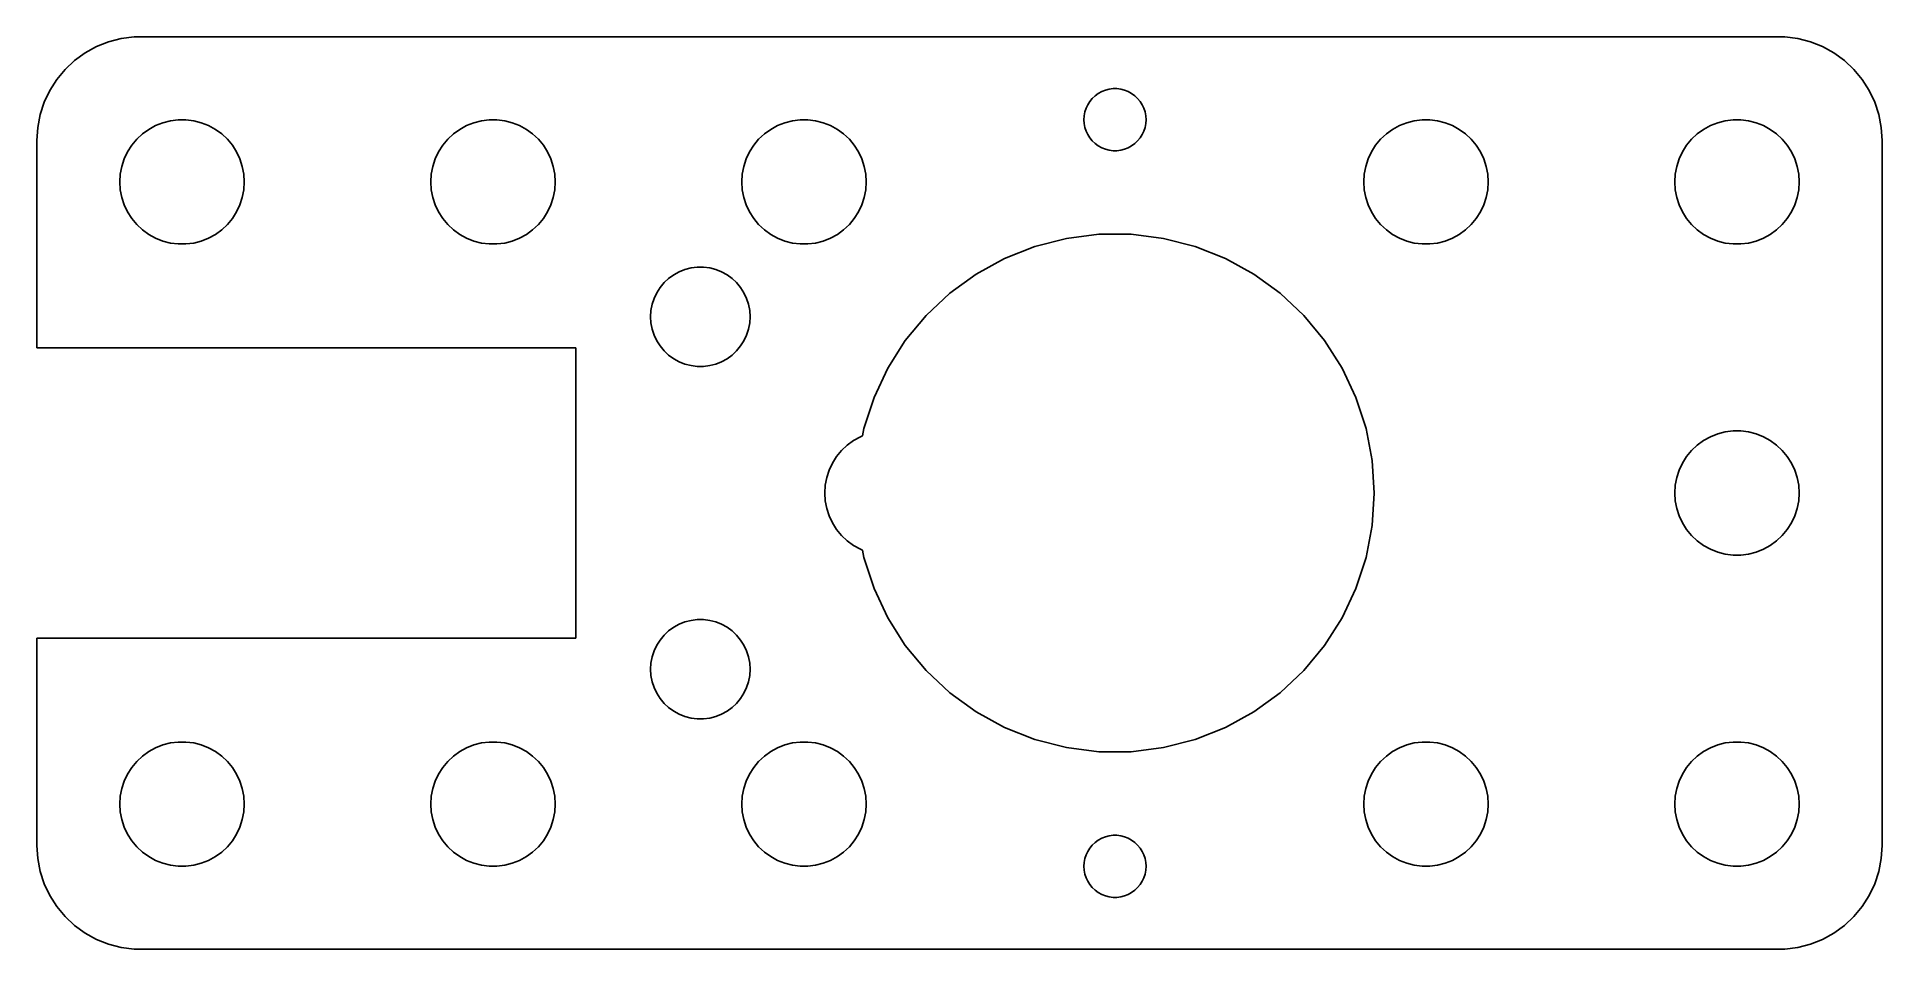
# Model space of a CAD drawing. Header units: metres. Extents: x -52 to 37, y -22 to 22.
import ezdxf

# ---------------------------------------------------------------- set-up
doc = ezdxf.new("R2010")
doc.units = ezdxf.units.M

msp = doc.modelspace()

# ---------------------------------------------------------------- linework, layer by layer
for p, q in [((-49.1289, 21.5241), (-49.6791, 21.2216)), ((-48.5451, 21.7553), (-49.1289, 21.5241)), ((-47.9369, 21.9114), (-48.5451, 21.7553)), ((-47.3139, 21.9901), (-47.9369, 21.9114)), ((32.3139, 21.9901), (-47.3139, 21.9901)), ((32.9369, 21.9114), (32.3139, 21.9901)), ((33.5451, 21.7553), (32.9369, 21.9114)), ((34.1289, 21.5241), (33.5451, 21.7553)), ((34.6791, 21.2216), (34.1289, 21.5241)), ((-50.1871, 20.8526), (-50.6448, 20.4227)), ((-49.6791, 21.2216), (-50.1871, 20.8526)), ((35.1871, 20.8526), (34.6791, 21.2216)), ((35.6448, 20.4227), (35.1871, 20.8526)), ((-51.0451, 19.9389), (-51.3815, 19.4088)), ((-50.6448, 20.4227), (-51.0451, 19.9389)), ((36.0451, 19.9389), (35.6448, 20.4227)), ((36.3815, 19.4088), (36.0451, 19.9389)), ((-51.6489, 18.8406), (-51.8429, 18.2434)), ((-51.3815, 19.4088), (-51.6489, 18.8406)), ((-1.39465, 18.5522), (-1.31445, 18.7226)), ((-1.31445, 18.7226), (-1.21352, 18.8817)), ((-1.21352, 18.8817), (-1.09344, 19.0268)), ((-1.09344, 19.0268), (-0.956131, 19.1558)), ((-0.956131, 19.1558), (-0.803726, 19.2665)), ((-0.803726, 19.2665), (-0.638657, 19.3572)), ((-0.638657, 19.3572), (-0.463516, 19.4266)), ((-0.463516, 19.4266), (-0.281067, 19.4734)), ((-0.281067, 19.4734), (-0.094177, 19.497)), ((-0.094177, 19.497), (0.094177, 19.497)), ((0.094177, 19.497), (0.281067, 19.4734)), ((0.281067, 19.4734), (0.463516, 19.4266)), ((0.463516, 19.4266), (0.638657, 19.3572)), ((0.638657, 19.3572), (0.803726, 19.2665)), ((0.803726, 19.2665), (0.956131, 19.1558)), ((0.956131, 19.1558), (1.09344, 19.0268)), ((1.09344, 19.0268), (1.21352, 18.8817)), ((1.21352, 18.8817), (1.31445, 18.7226)), ((1.31445, 18.7226), (1.39465, 18.5522)), ((36.6489, 18.8406), (36.3815, 19.4088)), ((36.8429, 18.2434), (36.6489, 18.8406)), ((-51.8429, 18.2434), (-51.9606, 17.6267)), ((-46.2773, 17.7145), (-45.927, 17.8532)), ((-45.927, 17.8532), (-45.5621, 17.9469)), ((-45.5621, 17.9469), (-45.1884, 17.9941)), ((-45.1884, 17.9941), (-44.8116, 17.9941)), ((-44.8116, 17.9941), (-44.4379, 17.9469)), ((-44.4379, 17.9469), (-44.0729, 17.8532)), ((-44.0729, 17.8532), (-43.7227, 17.7145)), ((-31.2773, 17.7145), (-30.927, 17.8532)), ((-30.927, 17.8532), (-30.5621, 17.9469)), ((-30.5621, 17.9469), (-30.1884, 17.9941)), ((-30.1884, 17.9941), (-29.8116, 17.9941)), ((-29.8116, 17.9941), (-29.4379, 17.9469)), ((-29.4379, 17.9469), (-29.0729, 17.8532)), ((-29.0729, 17.8532), (-28.7227, 17.7145)), ((-16.2773, 17.7145), (-15.927, 17.8532)), ((-15.927, 17.8532), (-15.5621, 17.9469)), ((-15.5621, 17.9469), (-15.1884, 17.9941)), ((-15.1884, 17.9941), (-14.8116, 17.9941)), ((-14.8116, 17.9941), (-14.4379, 17.9469)), ((-14.4379, 17.9469), (-14.0729, 17.8532)), ((-14.0729, 17.8532), (-13.7227, 17.7145)), ((-1.5, 18), (-1.48816, 18.188)), ((-1.48816, 17.812), (-1.5, 18)), ((-1.48816, 18.188), (-1.45287, 18.373)), ((-1.45287, 17.627), (-1.48816, 17.812)), ((-1.45287, 18.373), (-1.39465, 18.5522)), ((1.39465, 18.5522), (1.45287, 18.373)), ((1.45287, 18.373), (1.48816, 18.188)), ((1.48816, 17.812), (1.45287, 17.627)), ((1.48816, 18.188), (1.5, 18)), ((1.5, 18), (1.48816, 17.812)), ((13.7227, 17.7145), (14.0729, 17.8532)), ((14.0729, 17.8532), (14.4379, 17.9469)), ((14.4379, 17.9469), (14.8116, 17.9941)), ((14.8116, 17.9941), (15.1884, 17.9941)), ((15.1884, 17.9941), (15.5621, 17.9469)), ((15.5621, 17.9469), (15.927, 17.8532)), ((15.927, 17.8532), (16.2773, 17.7145)), ((28.7227, 17.7145), (29.0729, 17.8532)), ((29.0729, 17.8532), (29.4379, 17.9469)), ((29.4379, 17.9469), (29.8116, 17.9941)), ((29.8116, 17.9941), (30.1884, 17.9941)), ((30.1884, 17.9941), (30.5621, 17.9469)), ((30.5621, 17.9469), (30.927, 17.8532)), ((30.927, 17.8532), (31.2773, 17.7145)), ((36.9606, 17.6267), (36.8429, 18.2434)), ((-51.9606, 17.6267), (-52, 17)), ((-52, 17), (-52, 7)), ((-47.427, 16.7634), (-47.1869, 17.0536)), ((-47.1869, 17.0536), (-46.9123, 17.3115)), ((-46.9123, 17.3115), (-46.6075, 17.533)), ((-46.6075, 17.533), (-46.2773, 17.7145)), ((-43.7227, 17.7145), (-43.3925, 17.533)), ((-43.3925, 17.533), (-43.0877, 17.3115)), ((-43.0877, 17.3115), (-42.8131, 17.0536)), ((-42.8131, 17.0536), (-42.5729, 16.7634)), ((-32.427, 16.7634), (-32.1869, 17.0536)), ((-32.1869, 17.0536), (-31.9123, 17.3115)), ((-31.9123, 17.3115), (-31.6075, 17.533)), ((-31.6075, 17.533), (-31.2773, 17.7145)), ((-28.7227, 17.7145), (-28.3925, 17.533)), ((-28.3925, 17.533), (-28.0877, 17.3115)), ((-28.0877, 17.3115), (-27.8131, 17.0536)), ((-27.8131, 17.0536), (-27.5729, 16.7634)), ((-17.427, 16.7634), (-17.1869, 17.0536)), ((-17.1869, 17.0536), (-16.9123, 17.3115)), ((-16.9123, 17.3115), (-16.6075, 17.533)), ((-16.6075, 17.533), (-16.2773, 17.7145)), ((-13.7227, 17.7145), (-13.3925, 17.533)), ((-13.3925, 17.533), (-13.0877, 17.3115)), ((-13.0877, 17.3115), (-12.8131, 17.0536)), ((-12.8131, 17.0536), (-12.5729, 16.7634)), ((-1.39465, 17.4478), (-1.45287, 17.627)), ((-1.31445, 17.2774), (-1.39465, 17.4478)), ((-1.21352, 17.1183), (-1.31445, 17.2774)), ((-1.09344, 16.9732), (-1.21352, 17.1183)), ((-0.956131, 16.8442), (-1.09344, 16.9732)), ((1.09344, 16.9732), (0.956131, 16.8442)), ((1.21352, 17.1183), (1.09344, 16.9732)), ((1.31445, 17.2774), (1.21352, 17.1183)), ((1.39465, 17.4478), (1.31445, 17.2774)), ((1.45287, 17.627), (1.39465, 17.4478)), ((12.5729, 16.7634), (12.8131, 17.0536)), ((12.8131, 17.0536), (13.0877, 17.3115)), ((13.0877, 17.3115), (13.3925, 17.533)), ((13.3925, 17.533), (13.7227, 17.7145)), ((16.2773, 17.7145), (16.6075, 17.533)), ((16.6075, 17.533), (16.9123, 17.3115)), ((16.9123, 17.3115), (17.1869, 17.0536)), ((17.1869, 17.0536), (17.427, 16.7634)), ((27.5729, 16.7634), (27.8131, 17.0536)), ((27.8131, 17.0536), (28.0877, 17.3115)), ((28.0877, 17.3115), (28.3925, 17.533)), ((28.3925, 17.533), (28.7227, 17.7145)), ((31.2773, 17.7145), (31.6075, 17.533)), ((31.6075, 17.533), (31.9123, 17.3115)), ((31.9123, 17.3115), (32.1869, 17.0536)), ((32.1869, 17.0536), (32.427, 16.7634)), ((37, 17), (36.9606, 17.6267)), ((37, -17), (37, 17)), ((-47.9057, 15.7461), (-47.7893, 16.1044)), ((-47.7893, 16.1044), (-47.6289, 16.4453)), ((-47.6289, 16.4453), (-47.427, 16.7634)), ((-42.5729, 16.7634), (-42.3711, 16.4453)), ((-42.3711, 16.4453), (-42.2107, 16.1044)), ((-42.2107, 16.1044), (-42.0942, 15.7461)), ((-32.9057, 15.7461), (-32.7893, 16.1044)), ((-32.7893, 16.1044), (-32.6289, 16.4453)), ((-32.6289, 16.4453), (-32.427, 16.7634)), ((-27.5729, 16.7634), (-27.3711, 16.4453)), ((-27.3711, 16.4453), (-27.2107, 16.1044)), ((-27.2107, 16.1044), (-27.0942, 15.7461)), ((-17.9057, 15.7461), (-17.7893, 16.1044)), ((-17.7893, 16.1044), (-17.6289, 16.4453)), ((-17.6289, 16.4453), (-17.427, 16.7634)), ((-12.5729, 16.7634), (-12.3711, 16.4453)), ((-12.3711, 16.4453), (-12.2107, 16.1044)), ((-12.2107, 16.1044), (-12.0942, 15.7461)), ((-0.803726, 16.7335), (-0.956131, 16.8442)), ((-0.638657, 16.6427), (-0.803726, 16.7335)), ((-0.463516, 16.5734), (-0.638657, 16.6427)), ((-0.281067, 16.5266), (-0.463516, 16.5734)), ((-0.094177, 16.503), (-0.281067, 16.5266)), ((0.094177, 16.503), (-0.094177, 16.503)), ((0.281067, 16.5266), (0.094177, 16.503)), ((0.463516, 16.5734), (0.281067, 16.5266)), ((0.638657, 16.6427), (0.463516, 16.5734)), ((0.803726, 16.7335), (0.638657, 16.6427)), ((0.956131, 16.8442), (0.803726, 16.7335)), ((12.0942, 15.7461), (12.2107, 16.1044)), ((12.2107, 16.1044), (12.3711, 16.4453)), ((12.3711, 16.4453), (12.5729, 16.7634)), ((17.427, 16.7634), (17.6289, 16.4453)), ((17.6289, 16.4453), (17.7893, 16.1044)), ((17.7893, 16.1044), (17.9057, 15.7461)), ((27.0942, 15.7461), (27.2107, 16.1044)), ((27.2107, 16.1044), (27.3711, 16.4453)), ((27.3711, 16.4453), (27.5729, 16.7634)), ((32.427, 16.7634), (32.6289, 16.4453)), ((32.6289, 16.4453), (32.7893, 16.1044)), ((32.7893, 16.1044), (32.9057, 15.7461)), ((-48, 15), (-47.9763, 15.376)), ((-47.9763, 15.376), (-47.9057, 15.7461)), ((-42.0942, 15.7461), (-42.0237, 15.376)), ((-42.0237, 15.376), (-42, 15)), ((-33, 15), (-32.9763, 15.376)), ((-32.9763, 15.376), (-32.9057, 15.7461)), ((-27.0942, 15.7461), (-27.0237, 15.376)), ((-27.0237, 15.376), (-27, 15)), ((-18, 15), (-17.9763, 15.376)), ((-17.9763, 15.376), (-17.9057, 15.7461)), ((-12.0942, 15.7461), (-12.0237, 15.376)), ((-12.0237, 15.376), (-12, 15)), ((12, 15), (12.0237, 15.376)), ((12.0237, 15.376), (12.0942, 15.7461)), ((17.9057, 15.7461), (17.9763, 15.376)), ((17.9763, 15.376), (18, 15)), ((27, 15), (27.0237, 15.376)), ((27.0237, 15.376), (27.0942, 15.7461)), ((32.9057, 15.7461), (32.9763, 15.376)), ((32.9763, 15.376), (33, 15)), ((-47.9763, 14.624), (-48, 15)), ((-47.9057, 14.2539), (-47.9763, 14.624)), ((-47.7893, 13.8956), (-47.9057, 14.2539)), ((-42.0942, 14.2539), (-42.2107, 13.8956)), ((-42.0237, 14.624), (-42.0942, 14.2539)), ((-42, 15), (-42.0237, 14.624)), ((-32.9763, 14.624), (-33, 15)), ((-32.9057, 14.2539), (-32.9763, 14.624)), ((-32.7893, 13.8956), (-32.9057, 14.2539)), ((-27.0942, 14.2539), (-27.2107, 13.8956)), ((-27.0237, 14.624), (-27.0942, 14.2539)), ((-27, 15), (-27.0237, 14.624)), ((-17.9763, 14.624), (-18, 15)), ((-17.9057, 14.2539), (-17.9763, 14.624)), ((-17.7893, 13.8956), (-17.9057, 14.2539)), ((-12.0942, 14.2539), (-12.2107, 13.8956)), ((-12.0237, 14.624), (-12.0942, 14.2539)), ((-12, 15), (-12.0237, 14.624)), ((12.0237, 14.624), (12, 15)), ((12.0942, 14.2539), (12.0237, 14.624)), ((12.2107, 13.8956), (12.0942, 14.2539)), ((17.9057, 14.2539), (17.7893, 13.8956)), ((17.9763, 14.624), (17.9057, 14.2539)), ((18, 15), (17.9763, 14.624)), ((27.0237, 14.624), (27, 15)), ((27.0942, 14.2539), (27.0237, 14.624)), ((27.2107, 13.8956), (27.0942, 14.2539)), ((32.9057, 14.2539), (32.7893, 13.8956)), ((32.9763, 14.624), (32.9057, 14.2539)), ((33, 15), (32.9763, 14.624)), ((-47.6289, 13.5547), (-47.7893, 13.8956)), ((-47.427, 13.2366), (-47.6289, 13.5547)), ((-42.3711, 13.5547), (-42.5729, 13.2366)), ((-42.2107, 13.8956), (-42.3711, 13.5547)), ((-32.6289, 13.5547), (-32.7893, 13.8956)), ((-32.427, 13.2366), (-32.6289, 13.5547)), ((-27.3711, 13.5547), (-27.5729, 13.2366)), ((-27.2107, 13.8956), (-27.3711, 13.5547)), ((-17.6289, 13.5547), (-17.7893, 13.8956)), ((-17.427, 13.2366), (-17.6289, 13.5547)), ((-12.3711, 13.5547), (-12.5729, 13.2366)), ((-12.2107, 13.8956), (-12.3711, 13.5547)), ((12.3711, 13.5547), (12.2107, 13.8956)), ((12.5729, 13.2366), (12.3711, 13.5547)), ((17.6289, 13.5547), (17.427, 13.2366)), ((17.7893, 13.8956), (17.6289, 13.5547)), ((27.3711, 13.5547), (27.2107, 13.8956)), ((27.5729, 13.2366), (27.3711, 13.5547)), ((32.6289, 13.5547), (32.427, 13.2366)), ((32.7893, 13.8956), (32.6289, 13.5547)), ((-47.1869, 12.9464), (-47.427, 13.2366)), ((-46.9123, 12.6884), (-47.1869, 12.9464)), ((-46.6075, 12.467), (-46.9123, 12.6884)), ((-46.2773, 12.2855), (-46.6075, 12.467)), ((-43.3925, 12.467), (-43.7227, 12.2855)), ((-43.0877, 12.6884), (-43.3925, 12.467)), ((-42.8131, 12.9464), (-43.0877, 12.6884)), ((-42.5729, 13.2366), (-42.8131, 12.9464)), ((-32.1869, 12.9464), (-32.427, 13.2366)), ((-31.9123, 12.6884), (-32.1869, 12.9464)), ((-31.6075, 12.467), (-31.9123, 12.6884)), ((-31.2773, 12.2855), (-31.6075, 12.467)), ((-28.3925, 12.467), (-28.7227, 12.2855)), ((-28.0877, 12.6884), (-28.3925, 12.467)), ((-27.8131, 12.9464), (-28.0877, 12.6884)), ((-27.5729, 13.2366), (-27.8131, 12.9464)), ((-17.1869, 12.9464), (-17.427, 13.2366)), ((-16.9123, 12.6884), (-17.1869, 12.9464)), ((-16.6075, 12.467), (-16.9123, 12.6884)), ((-16.2773, 12.2855), (-16.6075, 12.467)), ((-13.3925, 12.467), (-13.7227, 12.2855)), ((-13.0877, 12.6884), (-13.3925, 12.467)), ((-12.8131, 12.9464), (-13.0877, 12.6884)), ((-12.5729, 13.2366), (-12.8131, 12.9464)), ((-2.34225, 12.2786), (-0.784866, 12.4753)), ((-0.784866, 12.4753), (0.784866, 12.4753)), ((0.784866, 12.4753), (2.34225, 12.2786)), ((12.8131, 12.9464), (12.5729, 13.2366)), ((13.0877, 12.6884), (12.8131, 12.9464)), ((13.3925, 12.467), (13.0877, 12.6884)), ((13.7227, 12.2855), (13.3925, 12.467)), ((16.6075, 12.467), (16.2773, 12.2855)), ((16.9123, 12.6884), (16.6075, 12.467)), ((17.1869, 12.9464), (16.9123, 12.6884)), ((17.427, 13.2366), (17.1869, 12.9464)), ((27.8131, 12.9464), (27.5729, 13.2366)), ((28.0877, 12.6884), (27.8131, 12.9464)), ((28.3925, 12.467), (28.0877, 12.6884)), ((28.7227, 12.2855), (28.3925, 12.467)), ((31.6075, 12.467), (31.2773, 12.2855)), ((31.9123, 12.6884), (31.6075, 12.467)), ((32.1869, 12.9464), (31.9123, 12.6884)), ((32.427, 13.2366), (32.1869, 12.9464)), ((-45.927, 12.1468), (-46.2773, 12.2855)), ((-45.5621, 12.0531), (-45.927, 12.1468)), ((-45.1884, 12.0059), (-45.5621, 12.0531)), ((-44.8116, 12.0059), (-45.1884, 12.0059)), ((-44.4379, 12.0531), (-44.8116, 12.0059)), ((-44.0729, 12.1468), (-44.4379, 12.0531)), ((-43.7227, 12.2855), (-44.0729, 12.1468)), ((-30.927, 12.1468), (-31.2773, 12.2855)), ((-30.5621, 12.0531), (-30.927, 12.1468)), ((-30.1884, 12.0059), (-30.5621, 12.0531)), ((-29.8116, 12.0059), (-30.1884, 12.0059)), ((-29.4379, 12.0531), (-29.8116, 12.0059)), ((-29.0729, 12.1468), (-29.4379, 12.0531)), ((-28.7227, 12.2855), (-29.0729, 12.1468)), ((-15.927, 12.1468), (-16.2773, 12.2855)), ((-15.5621, 12.0531), (-15.927, 12.1468)), ((-15.1884, 12.0059), (-15.5621, 12.0531)), ((-14.8116, 12.0059), (-15.1884, 12.0059)), ((-14.4379, 12.0531), (-14.8116, 12.0059)), ((-14.0729, 12.1468), (-14.4379, 12.0531)), ((-13.7227, 12.2855), (-14.0729, 12.1468)), ((-5.32224, 11.3103), (-3.8627, 11.8882)), ((-3.8627, 11.8882), (-2.34225, 12.2786)), ((2.34225, 12.2786), (3.8627, 11.8882)), ((3.8627, 11.8882), (5.32224, 11.3103)), ((14.0729, 12.1468), (13.7227, 12.2855)), ((14.4379, 12.0531), (14.0729, 12.1468)), ((14.8116, 12.0059), (14.4379, 12.0531)), ((15.1884, 12.0059), (14.8116, 12.0059)), ((15.5621, 12.0531), (15.1884, 12.0059)), ((15.927, 12.1468), (15.5621, 12.0531)), ((16.2773, 12.2855), (15.927, 12.1468)), ((29.0729, 12.1468), (28.7227, 12.2855)), ((29.4379, 12.0531), (29.0729, 12.1468)), ((29.8116, 12.0059), (29.4379, 12.0531)), ((30.1884, 12.0059), (29.8116, 12.0059)), ((30.5621, 12.0531), (30.1884, 12.0059)), ((30.927, 12.1468), (30.5621, 12.0531)), ((31.2773, 12.2855), (30.927, 12.1468)), ((-21.0219, 10.6716), (-20.7416, 10.7825)), ((-20.7416, 10.7825), (-20.4497, 10.8575)), ((-20.4497, 10.8575), (-20.1507, 10.8953)), ((-20.1507, 10.8953), (-19.8493, 10.8953)), ((-19.8493, 10.8953), (-19.5503, 10.8575)), ((-19.5503, 10.8575), (-19.2583, 10.7825)), ((-19.2583, 10.7825), (-18.9781, 10.6716)), ((-6.69783, 10.5541), (-5.32224, 11.3103)), ((5.32224, 11.3103), (6.69783, 10.5541)), ((-22.1031, 9.6562), (-21.9416, 9.91068)), ((-21.9416, 9.91068), (-21.7495, 10.1429)), ((-21.7495, 10.1429), (-21.5298, 10.3492)), ((-21.5298, 10.3492), (-21.286, 10.5264)), ((-21.286, 10.5264), (-21.0219, 10.6716)), ((-18.9781, 10.6716), (-18.714, 10.5264)), ((-18.714, 10.5264), (-18.4702, 10.3492)), ((-18.4702, 10.3492), (-18.2505, 10.1429)), ((-18.2505, 10.1429), (-18.0583, 9.91068)), ((-18.0583, 9.91068), (-17.8969, 9.6562)), ((-7.96779, 9.63141), (-6.69783, 10.5541)), ((6.69783, 10.5541), (7.96779, 9.63141)), ((-22.3811, 8.8008), (-22.3246, 9.09685)), ((-22.3246, 9.09685), (-22.2315, 9.38348)), ((-22.2315, 9.38348), (-22.1031, 9.6562)), ((-17.8969, 9.6562), (-17.7685, 9.38348)), ((-17.7685, 9.38348), (-17.6754, 9.09685)), ((-17.6754, 9.09685), (-17.6189, 8.8008)), ((-9.11211, 8.55682), (-7.96779, 9.63141)), ((7.96779, 9.63141), (9.11211, 8.55682)), ((-22.4, 8.5), (-22.3811, 8.8008)), ((-22.3811, 8.19919), (-22.4, 8.5)), ((-22.3246, 7.90314), (-22.3811, 8.19919)), ((-17.6189, 8.19919), (-17.6754, 7.90314)), ((-17.6189, 8.8008), (-17.6, 8.5)), ((-17.6, 8.5), (-17.6189, 8.19919)), ((-10.1127, 7.34731), (-9.11211, 8.55682)), ((9.11211, 8.55682), (10.1127, 7.34731)), ((-22.2315, 7.6165), (-22.3246, 7.90314)), ((-22.1031, 7.34378), (-22.2315, 7.6165)), ((-21.9416, 7.08931), (-22.1031, 7.34378)), ((-17.8969, 7.34378), (-18.0583, 7.08931)), ((-17.7685, 7.6165), (-17.8969, 7.34378)), ((-17.6754, 7.90314), (-17.7685, 7.6165)), ((-10.9538, 6.02191), (-10.1127, 7.34731)), ((10.1127, 7.34731), (10.9538, 6.02191)), ((-52, 7), (-26, 7)), ((-26, 7), (-26, -7)), ((-21.7495, 6.85709), (-21.9416, 7.08931)), ((-21.5298, 6.65076), (-21.7495, 6.85709)), ((-21.286, 6.4736), (-21.5298, 6.65076)), ((-21.0219, 6.32841), (-21.286, 6.4736)), ((-20.7416, 6.21745), (-21.0219, 6.32841)), ((-18.9781, 6.32841), (-19.2583, 6.21745)), ((-18.714, 6.4736), (-18.9781, 6.32841)), ((-18.4702, 6.65076), (-18.714, 6.4736)), ((-18.2505, 6.85709), (-18.4702, 6.65076)), ((-18.0583, 7.08931), (-18.2505, 6.85709)), ((-20.4497, 6.1425), (-20.7416, 6.21745)), ((-20.1507, 6.10472), (-20.4497, 6.1425)), ((-19.8493, 6.10472), (-20.1507, 6.10472)), ((-19.5503, 6.1425), (-19.8493, 6.10472)), ((-19.2583, 6.21745), (-19.5503, 6.1425)), ((-11.6222, 4.60155), (-10.9538, 6.02191)), ((10.9538, 6.02191), (11.6222, 4.60155)), ((-12.1073, 3.10861), (-11.6222, 4.60155)), ((11.6222, 4.60155), (12.1073, 3.10861)), ((-12.6075, 2.53297), (-12.2773, 2.71448)), ((-12.2773, 2.71448), (-12.1747, 2.7551)), ((-12.1747, 2.7551), (-12.1073, 3.10861)), ((12.1073, 3.10861), (12.4014, 1.56665)), ((28.3925, 2.53297), (28.7227, 2.71448)), ((28.7227, 2.71448), (29.0729, 2.85316)), ((29.0729, 2.85316), (29.4379, 2.94685)), ((29.4379, 2.94685), (29.8116, 2.99408)), ((29.8116, 2.99408), (30.1884, 2.99408)), ((30.1884, 2.99408), (30.5621, 2.94685)), ((30.5621, 2.94685), (30.927, 2.85316)), ((30.927, 2.85316), (31.2773, 2.71448)), ((31.2773, 2.71448), (31.6075, 2.53297)), ((-13.427, 1.76335), (-13.1869, 2.05363)), ((-13.1869, 2.05363), (-12.9123, 2.31154)), ((-12.9123, 2.31154), (-12.6075, 2.53297)), ((27.5729, 1.76335), (27.8131, 2.05363)), ((27.8131, 2.05363), (28.0877, 2.31154)), ((28.0877, 2.31154), (28.3925, 2.53297)), ((31.6075, 2.53297), (31.9123, 2.31154)), ((31.9123, 2.31154), (32.1869, 2.05363)), ((32.1869, 2.05363), (32.427, 1.76335)), ((-13.9057, 0.746063), (-13.7893, 1.10437)), ((-13.7893, 1.10437), (-13.6289, 1.44525)), ((-13.6289, 1.44525), (-13.427, 1.76335)), ((12.4014, 1.56665), (12.5, 0)), ((27.0942, 0.746063), (27.2107, 1.10437)), ((27.2107, 1.10437), (27.3711, 1.44525)), ((27.3711, 1.44525), (27.5729, 1.76335)), ((32.427, 1.76335), (32.6289, 1.44525)), ((32.6289, 1.44525), (32.7893, 1.10437)), ((32.7893, 1.10437), (32.9057, 0.746063)), ((-14, 0), (-13.9763, 0.375992)), ((-13.9763, -0.375992), (-14, 0)), ((-13.9763, 0.375992), (-13.9057, 0.746063)), ((12.5, 0), (12.4014, -1.56665)), ((27, 0), (27.0237, 0.375992)), ((27.0237, -0.375992), (27, 0)), ((27.0237, 0.375992), (27.0942, 0.746063)), ((32.9057, 0.746063), (32.9763, 0.375992)), ((32.9763, 0.375992), (33, 0)), ((33, 0), (32.9763, -0.375992)), ((-13.9057, -0.746063), (-13.9763, -0.375992)), ((-13.7893, -1.10437), (-13.9057, -0.746063)), ((27.0942, -0.746063), (27.0237, -0.375992)), ((27.2107, -1.10437), (27.0942, -0.746063)), ((32.9057, -0.746063), (32.7893, -1.10437)), ((32.9763, -0.375992), (32.9057, -0.746063)), ((-13.6289, -1.44525), (-13.7893, -1.10437)), ((-13.427, -1.76335), (-13.6289, -1.44525)), ((-13.1869, -2.05363), (-13.427, -1.76335)), ((12.4014, -1.56665), (12.1073, -3.10861)), ((27.3711, -1.44525), (27.2107, -1.10437)), ((27.5729, -1.76335), (27.3711, -1.44525)), ((27.8131, -2.05363), (27.5729, -1.76335)), ((32.427, -1.76335), (32.1869, -2.05363)), ((32.6289, -1.44525), (32.427, -1.76335)), ((32.7893, -1.10437), (32.6289, -1.44525)), ((-12.9123, -2.31154), (-13.1869, -2.05363)), ((-12.6075, -2.53297), (-12.9123, -2.31154)), ((-12.2773, -2.71448), (-12.6075, -2.53297)), ((28.0877, -2.31154), (27.8131, -2.05363)), ((28.3925, -2.53297), (28.0877, -2.31154)), ((28.7227, -2.71448), (28.3925, -2.53297)), ((31.6075, -2.53297), (31.2773, -2.71448)), ((31.9123, -2.31154), (31.6075, -2.53297)), ((32.1869, -2.05363), (31.9123, -2.31154)), ((-12.1747, -2.7551), (-12.2773, -2.71448)), ((-12.1073, -3.10861), (-12.1747, -2.7551)), ((-11.6222, -4.60155), (-12.1073, -3.10861)), ((12.1073, -3.10861), (11.6222, -4.60155)), ((29.0729, -2.85316), (28.7227, -2.71448)), ((29.4379, -2.94685), (29.0729, -2.85316)), ((29.8116, -2.99408), (29.4379, -2.94685)), ((30.1884, -2.99408), (29.8116, -2.99408)), ((30.5621, -2.94685), (30.1884, -2.99408)), ((30.927, -2.85316), (30.5621, -2.94685)), ((31.2773, -2.71448), (30.927, -2.85316)), ((-10.9538, -6.02191), (-11.6222, -4.60155)), ((11.6222, -4.60155), (10.9538, -6.02191)), ((-21.0219, -6.32841), (-20.7416, -6.21745)), ((-20.7416, -6.21745), (-20.4497, -6.1425)), ((-20.4497, -6.1425), (-20.1507, -6.10472)), ((-20.1507, -6.10472), (-19.8493, -6.10472)), ((-19.8493, -6.10472), (-19.5503, -6.1425)), ((-19.5503, -6.1425), (-19.2583, -6.21745)), ((-19.2583, -6.21745), (-18.9781, -6.32841)), ((-10.1127, -7.34731), (-10.9538, -6.02191)), ((10.9538, -6.02191), (10.1127, -7.34731)), ((-26, -7), (-52, -7)), ((-52, -7), (-52, -17)), ((-22.1031, -7.34378), (-21.9416, -7.08931)), ((-21.9416, -7.08931), (-21.7495, -6.85709)), ((-21.7495, -6.85709), (-21.5298, -6.65076)), ((-21.5298, -6.65076), (-21.286, -6.4736)), ((-21.286, -6.4736), (-21.0219, -6.32841)), ((-18.9781, -6.32841), (-18.714, -6.4736)), ((-18.714, -6.4736), (-18.4702, -6.65076)), ((-18.4702, -6.65076), (-18.2505, -6.85709)), ((-18.2505, -6.85709), (-18.0583, -7.08931)), ((-18.0583, -7.08931), (-17.8969, -7.34378)), ((-22.3811, -8.19919), (-22.3246, -7.90314)), ((-22.3246, -7.90314), (-22.2315, -7.6165)), ((-22.2315, -7.6165), (-22.1031, -7.34378)), ((-17.8969, -7.34378), (-17.7685, -7.6165)), ((-17.7685, -7.6165), (-17.6754, -7.90314)), ((-17.6754, -7.90314), (-17.6189, -8.19919)), ((-9.11211, -8.55682), (-10.1127, -7.34731)), ((10.1127, -7.34731), (9.11211, -8.55682)), ((-22.4, -8.5), (-22.3811, -8.19919)), ((-22.3811, -8.8008), (-22.4, -8.5)), ((-22.3246, -9.09685), (-22.3811, -8.8008)), ((-17.6189, -8.8008), (-17.6754, -9.09685)), ((-17.6189, -8.19919), (-17.6, -8.5)), ((-17.6, -8.5), (-17.6189, -8.8008)), ((-7.96779, -9.63141), (-9.11211, -8.55682)), ((9.11211, -8.55682), (7.96779, -9.63141)), ((-22.2315, -9.38348), (-22.3246, -9.09685)), ((-22.1031, -9.6562), (-22.2315, -9.38348)), ((-21.9416, -9.91068), (-22.1031, -9.6562)), ((-17.8969, -9.6562), (-18.0583, -9.91068)), ((-17.7685, -9.38348), (-17.8969, -9.6562)), ((-17.6754, -9.09685), (-17.7685, -9.38348)), ((-6.69783, -10.5541), (-7.96779, -9.63141)), ((7.96779, -9.63141), (6.69783, -10.5541)), ((-21.7495, -10.1429), (-21.9416, -9.91068)), ((-21.5298, -10.3492), (-21.7495, -10.1429)), ((-21.286, -10.5264), (-21.5298, -10.3492)), ((-21.0219, -10.6716), (-21.286, -10.5264)), ((-20.7416, -10.7825), (-21.0219, -10.6716)), ((-18.9781, -10.6716), (-19.2583, -10.7825)), ((-18.714, -10.5264), (-18.9781, -10.6716)), ((-18.4702, -10.3492), (-18.714, -10.5264)), ((-18.2505, -10.1429), (-18.4702, -10.3492)), ((-18.0583, -9.91068), (-18.2505, -10.1429)), ((-5.32224, -11.3103), (-6.69783, -10.5541)), ((6.69783, -10.5541), (5.32224, -11.3103)), ((-20.4497, -10.8575), (-20.7416, -10.7825)), ((-20.1507, -10.8953), (-20.4497, -10.8575)), ((-19.8493, -10.8953), (-20.1507, -10.8953)), ((-19.5503, -10.8575), (-19.8493, -10.8953)), ((-19.2583, -10.7825), (-19.5503, -10.8575)), ((-3.8627, -11.8882), (-5.32224, -11.3103)), ((5.32224, -11.3103), (3.8627, -11.8882)), ((-46.6075, -12.467), (-46.2773, -12.2855)), ((-46.2773, -12.2855), (-45.927, -12.1468)), ((-45.927, -12.1468), (-45.5621, -12.0531)), ((-45.5621, -12.0531), (-45.1884, -12.0059)), ((-45.1884, -12.0059), (-44.8116, -12.0059)), ((-44.8116, -12.0059), (-44.4379, -12.0531)), ((-44.4379, -12.0531), (-44.0729, -12.1468)), ((-44.0729, -12.1468), (-43.7227, -12.2855)), ((-43.7227, -12.2855), (-43.3925, -12.467)), ((-31.6075, -12.467), (-31.2773, -12.2855)), ((-31.2773, -12.2855), (-30.927, -12.1468)), ((-30.927, -12.1468), (-30.5621, -12.0531)), ((-30.5621, -12.0531), (-30.1884, -12.0059)), ((-30.1884, -12.0059), (-29.8116, -12.0059)), ((-29.8116, -12.0059), (-29.4379, -12.0531)), ((-29.4379, -12.0531), (-29.0729, -12.1468)), ((-29.0729, -12.1468), (-28.7227, -12.2855)), ((-28.7227, -12.2855), (-28.3925, -12.467)), ((-16.6075, -12.467), (-16.2773, -12.2855)), ((-16.2773, -12.2855), (-15.927, -12.1468)), ((-15.927, -12.1468), (-15.5621, -12.0531)), ((-15.5621, -12.0531), (-15.1884, -12.0059)), ((-15.1884, -12.0059), (-14.8116, -12.0059)), ((-14.8116, -12.0059), (-14.4379, -12.0531)), ((-14.4379, -12.0531), (-14.0729, -12.1468)), ((-14.0729, -12.1468), (-13.7227, -12.2855)), ((-13.7227, -12.2855), (-13.3925, -12.467)), ((-2.34225, -12.2786), (-3.8627, -11.8882)), ((-0.784866, -12.4753), (-2.34225, -12.2786)), ((2.34225, -12.2786), (0.784866, -12.4753)), ((3.8627, -11.8882), (2.34225, -12.2786)), ((13.3925, -12.467), (13.7227, -12.2855)), ((13.7227, -12.2855), (14.0729, -12.1468)), ((14.0729, -12.1468), (14.4379, -12.0531)), ((14.4379, -12.0531), (14.8116, -12.0059)), ((14.8116, -12.0059), (15.1884, -12.0059)), ((15.1884, -12.0059), (15.5621, -12.0531)), ((15.5621, -12.0531), (15.927, -12.1468)), ((15.927, -12.1468), (16.2773, -12.2855)), ((16.2773, -12.2855), (16.6075, -12.467)), ((28.3925, -12.467), (28.7227, -12.2855)), ((28.7227, -12.2855), (29.0729, -12.1468)), ((29.0729, -12.1468), (29.4379, -12.0531)), ((29.4379, -12.0531), (29.8116, -12.0059)), ((29.8116, -12.0059), (30.1884, -12.0059)), ((30.1884, -12.0059), (30.5621, -12.0531)), ((30.5621, -12.0531), (30.927, -12.1468)), ((30.927, -12.1468), (31.2773, -12.2855)), ((31.2773, -12.2855), (31.6075, -12.467)), ((-47.6289, -13.5547), (-47.427, -13.2366)), ((-47.427, -13.2366), (-47.1869, -12.9464)), ((-47.1869, -12.9464), (-46.9123, -12.6884)), ((-46.9123, -12.6884), (-46.6075, -12.467)), ((-43.3925, -12.467), (-43.0877, -12.6884)), ((-43.0877, -12.6884), (-42.8131, -12.9464)), ((-42.8131, -12.9464), (-42.5729, -13.2366)), ((-42.5729, -13.2366), (-42.3711, -13.5547)), ((-32.6289, -13.5547), (-32.427, -13.2366)), ((-32.427, -13.2366), (-32.1869, -12.9464)), ((-32.1869, -12.9464), (-31.9123, -12.6884)), ((-31.9123, -12.6884), (-31.6075, -12.467)), ((-28.3925, -12.467), (-28.0877, -12.6884)), ((-28.0877, -12.6884), (-27.8131, -12.9464)), ((-27.8131, -12.9464), (-27.5729, -13.2366)), ((-27.5729, -13.2366), (-27.3711, -13.5547)), ((-17.6289, -13.5547), (-17.427, -13.2366)), ((-17.427, -13.2366), (-17.1869, -12.9464)), ((-17.1869, -12.9464), (-16.9123, -12.6884)), ((-16.9123, -12.6884), (-16.6075, -12.467)), ((-13.3925, -12.467), (-13.0877, -12.6884)), ((-13.0877, -12.6884), (-12.8131, -12.9464)), ((-12.8131, -12.9464), (-12.5729, -13.2366)), ((-12.5729, -13.2366), (-12.3711, -13.5547)), ((0.784866, -12.4753), (-0.784866, -12.4753)), ((12.3711, -13.5547), (12.5729, -13.2366)), ((12.5729, -13.2366), (12.8131, -12.9464)), ((12.8131, -12.9464), (13.0877, -12.6884)), ((13.0877, -12.6884), (13.3925, -12.467)), ((16.6075, -12.467), (16.9123, -12.6884)), ((16.9123, -12.6884), (17.1869, -12.9464)), ((17.1869, -12.9464), (17.427, -13.2366)), ((17.427, -13.2366), (17.6289, -13.5547)), ((27.3711, -13.5547), (27.5729, -13.2366)), ((27.5729, -13.2366), (27.8131, -12.9464)), ((27.8131, -12.9464), (28.0877, -12.6884)), ((28.0877, -12.6884), (28.3925, -12.467)), ((31.6075, -12.467), (31.9123, -12.6884)), ((31.9123, -12.6884), (32.1869, -12.9464)), ((32.1869, -12.9464), (32.427, -13.2366)), ((32.427, -13.2366), (32.6289, -13.5547)), ((-47.9057, -14.2539), (-47.7893, -13.8956)), ((-47.7893, -13.8956), (-47.6289, -13.5547)), ((-42.3711, -13.5547), (-42.2107, -13.8956)), ((-42.2107, -13.8956), (-42.0942, -14.2539)), ((-32.9057, -14.2539), (-32.7893, -13.8956)), ((-32.7893, -13.8956), (-32.6289, -13.5547)), ((-27.3711, -13.5547), (-27.2107, -13.8956)), ((-27.2107, -13.8956), (-27.0942, -14.2539)), ((-17.9057, -14.2539), (-17.7893, -13.8956)), ((-17.7893, -13.8956), (-17.6289, -13.5547)), ((-12.3711, -13.5547), (-12.2107, -13.8956)), ((-12.2107, -13.8956), (-12.0942, -14.2539)), ((12.0942, -14.2539), (12.2107, -13.8956)), ((12.2107, -13.8956), (12.3711, -13.5547)), ((17.6289, -13.5547), (17.7893, -13.8956)), ((17.7893, -13.8956), (17.9057, -14.2539)), ((27.0942, -14.2539), (27.2107, -13.8956)), ((27.2107, -13.8956), (27.3711, -13.5547)), ((32.6289, -13.5547), (32.7893, -13.8956)), ((32.7893, -13.8956), (32.9057, -14.2539)), ((-48, -15), (-47.9763, -14.624)), ((-47.9763, -15.376), (-48, -15)), ((-47.9763, -14.624), (-47.9057, -14.2539)), ((-42.0942, -14.2539), (-42.0237, -14.624)), ((-42.0237, -14.624), (-42, -15)), ((-42, -15), (-42.0237, -15.376)), ((-33, -15), (-32.9763, -14.624)), ((-32.9763, -15.376), (-33, -15)), ((-32.9763, -14.624), (-32.9057, -14.2539)), ((-27.0942, -14.2539), (-27.0237, -14.624)), ((-27.0237, -14.624), (-27, -15)), ((-27, -15), (-27.0237, -15.376)), ((-18, -15), (-17.9763, -14.624)), ((-17.9763, -15.376), (-18, -15)), ((-17.9763, -14.624), (-17.9057, -14.2539)), ((-12.0942, -14.2539), (-12.0237, -14.624)), ((-12.0237, -14.624), (-12, -15)), ((-12, -15), (-12.0237, -15.376)), ((12, -15), (12.0237, -14.624)), ((12.0237, -15.376), (12, -15)), ((12.0237, -14.624), (12.0942, -14.2539)), ((17.9057, -14.2539), (17.9763, -14.624)), ((17.9763, -14.624), (18, -15)), ((18, -15), (17.9763, -15.376)), ((27, -15), (27.0237, -14.624)), ((27.0237, -15.376), (27, -15)), ((27.0237, -14.624), (27.0942, -14.2539)), ((32.9057, -14.2539), (32.9763, -14.624)), ((32.9763, -14.624), (33, -15)), ((33, -15), (32.9763, -15.376)), ((-47.9057, -15.7461), (-47.9763, -15.376)), ((-47.7893, -16.1044), (-47.9057, -15.7461)), ((-42.0942, -15.7461), (-42.2107, -16.1044)), ((-42.0237, -15.376), (-42.0942, -15.7461)), ((-32.9057, -15.7461), (-32.9763, -15.376)), ((-32.7893, -16.1044), (-32.9057, -15.7461)), ((-27.0942, -15.7461), (-27.2107, -16.1044)), ((-27.0237, -15.376), (-27.0942, -15.7461)), ((-17.9057, -15.7461), (-17.9763, -15.376)), ((-17.7893, -16.1044), (-17.9057, -15.7461)), ((-12.0942, -15.7461), (-12.2107, -16.1044)), ((-12.0237, -15.376), (-12.0942, -15.7461)), ((12.0942, -15.7461), (12.0237, -15.376)), ((12.2107, -16.1044), (12.0942, -15.7461)), ((17.9057, -15.7461), (17.7893, -16.1044)), ((17.9763, -15.376), (17.9057, -15.7461)), ((27.0942, -15.7461), (27.0237, -15.376)), ((27.2107, -16.1044), (27.0942, -15.7461)), ((32.9057, -15.7461), (32.7893, -16.1044)), ((32.9763, -15.376), (32.9057, -15.7461)), ((-47.6289, -16.4453), (-47.7893, -16.1044)), ((-47.427, -16.7634), (-47.6289, -16.4453)), ((-47.1869, -17.0536), (-47.427, -16.7634)), ((-42.5729, -16.7634), (-42.8131, -17.0536)), ((-42.3711, -16.4453), (-42.5729, -16.7634)), ((-42.2107, -16.1044), (-42.3711, -16.4453)), ((-32.6289, -16.4453), (-32.7893, -16.1044)), ((-32.427, -16.7634), (-32.6289, -16.4453)), ((-32.1869, -17.0536), (-32.427, -16.7634)), ((-27.5729, -16.7634), (-27.8131, -17.0536)), ((-27.3711, -16.4453), (-27.5729, -16.7634)), ((-27.2107, -16.1044), (-27.3711, -16.4453)), ((-17.6289, -16.4453), (-17.7893, -16.1044)), ((-17.427, -16.7634), (-17.6289, -16.4453)), ((-17.1869, -17.0536), (-17.427, -16.7634)), ((-12.5729, -16.7634), (-12.8131, -17.0536)), ((-12.3711, -16.4453), (-12.5729, -16.7634)), ((-12.2107, -16.1044), (-12.3711, -16.4453)), ((-1.09344, -16.9732), (-0.956131, -16.8442)), ((-0.956131, -16.8442), (-0.803726, -16.7335)), ((-0.803726, -16.7335), (-0.638657, -16.6427)), ((-0.638657, -16.6427), (-0.463516, -16.5734)), ((-0.463516, -16.5734), (-0.281067, -16.5266)), ((-0.281067, -16.5266), (-0.094177, -16.503)), ((-0.094177, -16.503), (0.094177, -16.503)), ((0.094177, -16.503), (0.281067, -16.5266)), ((0.281067, -16.5266), (0.463516, -16.5734)), ((0.463516, -16.5734), (0.638657, -16.6427)), ((0.638657, -16.6427), (0.803726, -16.7335)), ((0.803726, -16.7335), (0.956131, -16.8442)), ((0.956131, -16.8442), (1.09344, -16.9732)), ((12.3711, -16.4453), (12.2107, -16.1044)), ((12.5729, -16.7634), (12.3711, -16.4453)), ((12.8131, -17.0536), (12.5729, -16.7634)), ((17.427, -16.7634), (17.1869, -17.0536)), ((17.6289, -16.4453), (17.427, -16.7634)), ((17.7893, -16.1044), (17.6289, -16.4453)), ((27.3711, -16.4453), (27.2107, -16.1044)), ((27.5729, -16.7634), (27.3711, -16.4453)), ((27.8131, -17.0536), (27.5729, -16.7634)), ((32.427, -16.7634), (32.1869, -17.0536)), ((32.6289, -16.4453), (32.427, -16.7634)), ((32.7893, -16.1044), (32.6289, -16.4453)), ((-52, -17), (-51.9606, -17.6267)), ((-51.9606, -17.6267), (-51.8429, -18.2434)), ((-46.9123, -17.3115), (-47.1869, -17.0536)), ((-46.6075, -17.533), (-46.9123, -17.3115)), ((-46.2773, -17.7145), (-46.6075, -17.533)), ((-45.927, -17.8532), (-46.2773, -17.7145)), ((-43.7227, -17.7145), (-44.0729, -17.8532)), ((-43.3925, -17.533), (-43.7227, -17.7145)), ((-43.0877, -17.3115), (-43.3925, -17.533)), ((-42.8131, -17.0536), (-43.0877, -17.3115)), ((-31.9123, -17.3115), (-32.1869, -17.0536)), ((-31.6075, -17.533), (-31.9123, -17.3115)), ((-31.2773, -17.7145), (-31.6075, -17.533)), ((-30.927, -17.8532), (-31.2773, -17.7145)), ((-28.7227, -17.7145), (-29.0729, -17.8532)), ((-28.3925, -17.533), (-28.7227, -17.7145)), ((-28.0877, -17.3115), (-28.3925, -17.533)), ((-27.8131, -17.0536), (-28.0877, -17.3115)), ((-16.9123, -17.3115), (-17.1869, -17.0536)), ((-16.6075, -17.533), (-16.9123, -17.3115)), ((-16.2773, -17.7145), (-16.6075, -17.533)), ((-15.927, -17.8532), (-16.2773, -17.7145)), ((-13.7227, -17.7145), (-14.0729, -17.8532)), ((-13.3925, -17.533), (-13.7227, -17.7145)), ((-13.0877, -17.3115), (-13.3925, -17.533)), ((-12.8131, -17.0536), (-13.0877, -17.3115)), ((-1.48816, -17.812), (-1.45287, -17.627)), ((-1.45287, -17.627), (-1.39465, -17.4478)), ((-1.39465, -17.4478), (-1.31445, -17.2774)), ((-1.31445, -17.2774), (-1.21352, -17.1183)), ((-1.21352, -17.1183), (-1.09344, -16.9732)), ((1.09344, -16.9732), (1.21352, -17.1183)), ((1.21352, -17.1183), (1.31445, -17.2774)), ((1.31445, -17.2774), (1.39465, -17.4478)), ((1.39465, -17.4478), (1.45287, -17.627)), ((1.45287, -17.627), (1.48816, -17.812)), ((13.0877, -17.3115), (12.8131, -17.0536)), ((13.3925, -17.533), (13.0877, -17.3115)), ((13.7227, -17.7145), (13.3925, -17.533)), ((14.0729, -17.8532), (13.7227, -17.7145)), ((16.2773, -17.7145), (15.927, -17.8532)), ((16.6075, -17.533), (16.2773, -17.7145)), ((16.9123, -17.3115), (16.6075, -17.533)), ((17.1869, -17.0536), (16.9123, -17.3115)), ((28.0877, -17.3115), (27.8131, -17.0536)), ((28.3925, -17.533), (28.0877, -17.3115)), ((28.7227, -17.7145), (28.3925, -17.533)), ((29.0729, -17.8532), (28.7227, -17.7145)), ((31.2773, -17.7145), (30.927, -17.8532)), ((31.6075, -17.533), (31.2773, -17.7145)), ((31.9123, -17.3115), (31.6075, -17.533)), ((32.1869, -17.0536), (31.9123, -17.3115)), ((36.8429, -18.2434), (36.9606, -17.6267)), ((36.9606, -17.6267), (37, -17)), ((-51.8429, -18.2434), (-51.6489, -18.8406)), ((-45.5621, -17.9469), (-45.927, -17.8532)), ((-45.1884, -17.9941), (-45.5621, -17.9469)), ((-44.8116, -17.9941), (-45.1884, -17.9941)), ((-44.4379, -17.9469), (-44.8116, -17.9941)), ((-44.0729, -17.8532), (-44.4379, -17.9469)), ((-30.5621, -17.9469), (-30.927, -17.8532)), ((-30.1884, -17.9941), (-30.5621, -17.9469)), ((-29.8116, -17.9941), (-30.1884, -17.9941)), ((-29.4379, -17.9469), (-29.8116, -17.9941)), ((-29.0729, -17.8532), (-29.4379, -17.9469)), ((-15.5621, -17.9469), (-15.927, -17.8532)), ((-15.1884, -17.9941), (-15.5621, -17.9469)), ((-14.8116, -17.9941), (-15.1884, -17.9941)), ((-14.4379, -17.9469), (-14.8116, -17.9941)), ((-14.0729, -17.8532), (-14.4379, -17.9469)), ((-1.5, -18), (-1.48816, -17.812)), ((-1.48816, -18.188), (-1.5, -18)), ((-1.45287, -18.373), (-1.48816, -18.188)), ((-1.39465, -18.5522), (-1.45287, -18.373)), ((-1.31445, -18.7226), (-1.39465, -18.5522)), ((1.39465, -18.5522), (1.31445, -18.7226)), ((1.45287, -18.373), (1.39465, -18.5522)), ((1.48816, -18.188), (1.45287, -18.373)), ((1.48816, -17.812), (1.5, -18)), ((1.5, -18), (1.48816, -18.188)), ((14.4379, -17.9469), (14.0729, -17.8532)), ((14.8116, -17.9941), (14.4379, -17.9469)), ((15.1884, -17.9941), (14.8116, -17.9941)), ((15.5621, -17.9469), (15.1884, -17.9941)), ((15.927, -17.8532), (15.5621, -17.9469)), ((29.4379, -17.9469), (29.0729, -17.8532)), ((29.8116, -17.9941), (29.4379, -17.9469)), ((30.1884, -17.9941), (29.8116, -17.9941)), ((30.5621, -17.9469), (30.1884, -17.9941)), ((30.927, -17.8532), (30.5621, -17.9469)), ((36.6489, -18.8406), (36.8429, -18.2434)), ((-51.6489, -18.8406), (-51.3815, -19.4088)), ((-51.3815, -19.4088), (-51.0451, -19.9389)), ((-1.21352, -18.8817), (-1.31445, -18.7226)), ((-1.09344, -19.0268), (-1.21352, -18.8817)), ((-0.956131, -19.1558), (-1.09344, -19.0268)), ((-0.803726, -19.2665), (-0.956131, -19.1558)), ((-0.638657, -19.3572), (-0.803726, -19.2665)), ((-0.463516, -19.4266), (-0.638657, -19.3572)), ((-0.281067, -19.4734), (-0.463516, -19.4266)), ((-0.094177, -19.497), (-0.281067, -19.4734)), ((0.094177, -19.497), (-0.094177, -19.497)), ((0.281067, -19.4734), (0.094177, -19.497)), ((0.463516, -19.4266), (0.281067, -19.4734)), ((0.638657, -19.3572), (0.463516, -19.4266)), ((0.803726, -19.2665), (0.638657, -19.3572)), ((0.956131, -19.1558), (0.803726, -19.2665)), ((1.09344, -19.0268), (0.956131, -19.1558)), ((1.21352, -18.8817), (1.09344, -19.0268)), ((1.31445, -18.7226), (1.21352, -18.8817)), ((36.0451, -19.9389), (36.3815, -19.4088)), ((36.3815, -19.4088), (36.6489, -18.8406)), ((-51.0451, -19.9389), (-50.6448, -20.4227)), ((-50.6448, -20.4227), (-50.1871, -20.8526)), ((35.1871, -20.8526), (35.6448, -20.4227)), ((35.6448, -20.4227), (36.0451, -19.9389)), ((-50.1871, -20.8526), (-49.6791, -21.2216)), ((-49.6791, -21.2216), (-49.1289, -21.5241)), ((34.1289, -21.5241), (34.6791, -21.2216)), ((34.6791, -21.2216), (35.1871, -20.8526)), ((-49.1289, -21.5241), (-48.5451, -21.7553)), ((-48.5451, -21.7553), (-47.9369, -21.9114)), ((-47.9369, -21.9114), (-47.3139, -21.9901)), ((-47.3139, -21.9901), (32.3139, -21.9901)), ((32.3139, -21.9901), (32.9369, -21.9114)), ((32.9369, -21.9114), (33.5451, -21.7553)), ((33.5451, -21.7553), (34.1289, -21.5241))]:
    msp.add_line(p, q)

doc.saveas('drawing.dxf')
